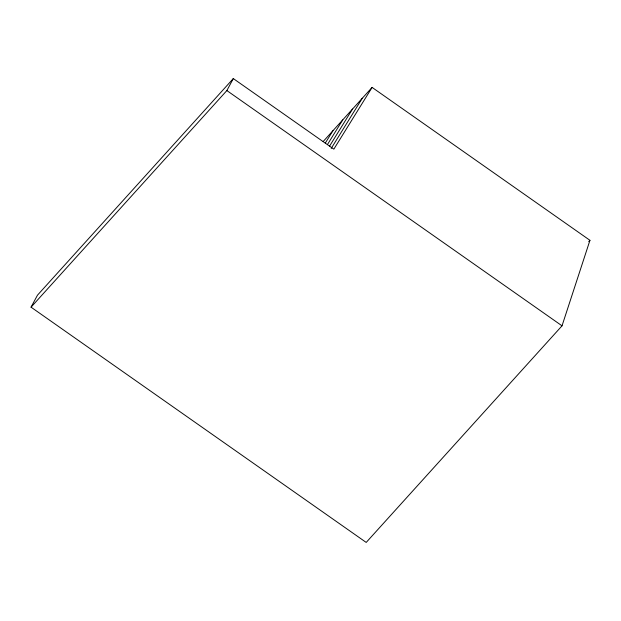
<?xml version="1.0" encoding="UTF-8"?>
<svg xmlns="http://www.w3.org/2000/svg" width="621" height="621" viewBox="0 0 621 621"><rect width="100%" height="100%" fill="white"/><g stroke="black" fill="none" stroke-linecap="round" stroke-linejoin="round"><path stroke-width="0.93" d="M372.103 87.406L333.842 149.149L233.302 78.572L37.477 295.177L31.05 307.17L366.204 542.428L562.021 325.823L589.95 240.319L372.103 87.406L323.145 141.549M31.05 307.17L226.867 90.565L233.302 78.572M325.288 143.071L332.934 130.721M327.422 144.592L342.73 119.892M329.565 146.114L352.518 109.063M331.195 148.458L362.307 98.234M588.724 241.67L589.95 240.319M226.867 90.565L562.021 325.823"/></g></svg>
